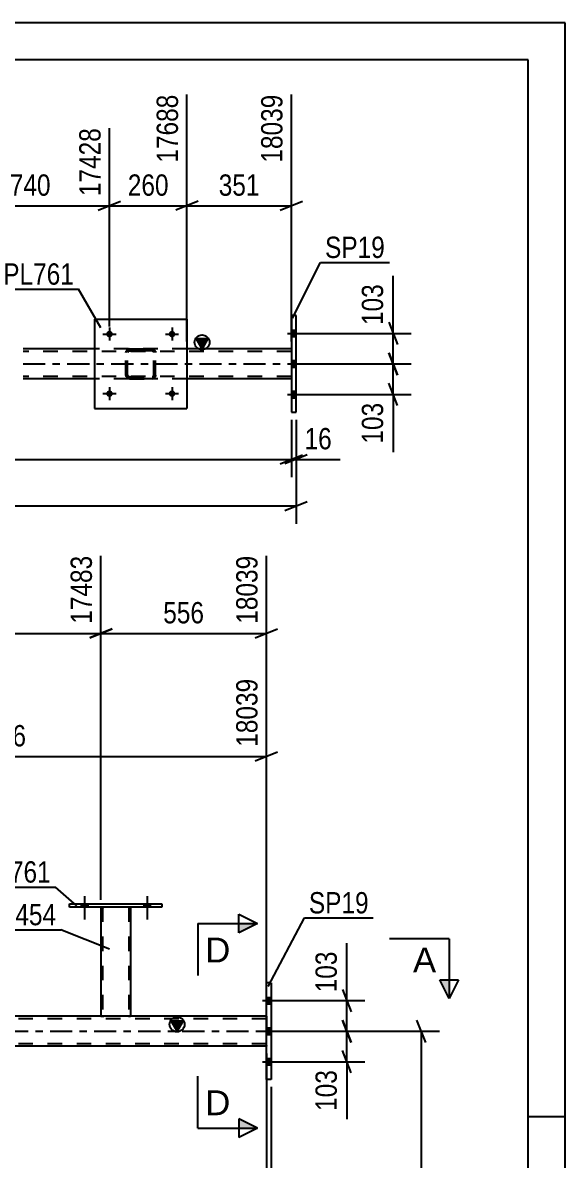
# Model space of a CAD drawing. Header units: millimetres. Extents: x 0 to 841, y 0 to 594.
# Drawn here: x 768.1 to 841, y 441.2 to 594 of the extents above; entities that cross this region are included whole.
import ezdxf

# ---------------------------------------------------------------- set-up
doc = ezdxf.new("R2010")
doc.units = ezdxf.units.MM
doc.linetypes.add('DXK_LINE_DOT2', pattern=[3.9198, 1.9599, -1.9599])
doc.linetypes.add('DXK_LINE_DOT3', pattern=[5.9187, 2.979, -0.9799, 0.9799, -0.9799])
doc.styles.add('Arial', font='ARIAL.TTF', dxfattribs={"height": 0.2})
doc.styles.add('Arial Narrow', font='ARIALN.TTF', dxfattribs={"height": 0.2})

# ---------------------------------------------------------------- blocks, each defined once
blk = doc.blocks.new('Unknown-318885939-1135')
at = {"color": 5, "linetype": 'Continuous'}
for p, q in [((841, 594), (0, 594)), ((841, 0), (841, 594)), ((836, 589), (5, 589)), ((836, 5), (836, 589)), ((841, 447), (836, 447))]:
    blk.add_line(p, q, dxfattribs=at)
blk = doc.blocks.new('Part-318885939-5157 - 5128')
at = {"linetype": 'Continuous'}
blk.add_hatch(color=2, dxfattribs=at).paths.add_polyline_path([(792.22, 550.17), (791.42, 551.57), (793.02, 551.57)])
at = {"color": 2, "linetype": 'Continuous'}
for p, q in [((777.79, 550.17), (768.19, 550.17)), ((804.22, 550.17), (790.19, 550.17)), ((792.22, 550.17), (791.42, 551.57)), ((791.42, 551.57), (793.02, 551.57)), ((793.02, 551.57), (792.22, 550.17)), ((777.79, 546.17), (768.19, 546.17)), ((804.22, 546.17), (790.19, 546.17))]:
    blk.add_line(p, q, dxfattribs=at)
at = {"color": 7, "linetype": 'DXK_LINE_DOT2'}
for p, q in [((790.19, 550.17), (777.79, 550.17)), ((804.22, 550.17), (804.22, 546.17)), ((804.22, 549.85), (768.19, 549.85)), ((804.22, 546.49), (768.19, 546.49)), ((790.19, 546.17), (777.79, 546.17))]:
    blk.add_line(p, q, dxfattribs=at)
at = {"color": 7, "linetype": 'DXK_LINE_DOT3'}
blk.add_line((768.19, 548.17), (804.22, 548.17), dxfattribs=at)
at = {"color": 2, "linetype": 'Continuous'}
blk.add_circle((792.22, 551.07), 1, dxfattribs=at)
blk = doc.blocks.new('Bolt-318885939-5196 - 5128')
at = {"linetype": 'Continuous'}
for points in [[(804.86, 551.83), (804.86, 552.71), (804.22, 552.71), (804.22, 551.83)], [(804.86, 551.83), (804.86, 552.71), (804.22, 552.71), (804.22, 551.83)], [(804.86, 551.83), (804.86, 552.71), (804.22, 552.71), (804.22, 551.83)], [(804.86, 547.73), (804.86, 548.61), (804.22, 548.61), (804.22, 547.73)], [(804.86, 547.73), (804.86, 548.61), (804.22, 548.61), (804.22, 547.73)], [(804.86, 543.63), (804.86, 544.51), (804.22, 544.51), (804.22, 543.63)], [(804.86, 543.63), (804.86, 544.51), (804.22, 544.51), (804.22, 543.63)], [(804.86, 543.63), (804.86, 544.51), (804.22, 544.51), (804.22, 543.63)]]:
    blk.add_hatch(color=1, dxfattribs=at).paths.add_polyline_path(points)
at = {"color": 1, "linetype": 'Continuous'}
for p, q in [((803.7, 552.27), (807.02, 552.27)), ((803.7, 552.27), (807.02, 552.27)), ((803.7, 552.27), (807.02, 552.27)), ((804.22, 552.71), (804.86, 552.71)), ((804.22, 552.71), (804.86, 552.71)), ((804.22, 552.71), (804.86, 552.71)), ((804.22, 551.83), (804.86, 551.83)), ((804.22, 551.83), (804.86, 551.83)), ((804.22, 551.83), (804.86, 551.83)), ((803.7, 548.17), (807.02, 548.17)), ((803.7, 548.17), (807.02, 548.17)), ((804.22, 548.61), (804.86, 548.61)), ((804.22, 548.61), (804.86, 548.61)), ((804.22, 547.73), (804.86, 547.73)), ((804.22, 547.73), (804.86, 547.73)), ((803.7, 544.07), (807.02, 544.07)), ((803.7, 544.07), (807.02, 544.07)), ((803.7, 544.07), (807.02, 544.07)), ((804.22, 544.51), (804.86, 544.51)), ((804.22, 544.51), (804.86, 544.51)), ((804.22, 544.51), (804.86, 544.51)), ((804.22, 543.63), (804.86, 543.63)), ((804.22, 543.63), (804.86, 543.63)), ((804.22, 543.63), (804.86, 543.63))]:
    blk.add_line(p, q, dxfattribs=at)
blk = doc.blocks.new('Part-318885939-5249 - 5128')
at = {"color": 2, "linetype": 'Continuous'}
for p, q in [((804.86, 554.67), (804.22, 554.67)), ((804.22, 554.67), (804.22, 541.67)), ((804.86, 541.67), (804.86, 554.67)), ((804.22, 541.67), (804.86, 541.67))]:
    blk.add_line(p, q, dxfattribs=at)
blk = doc.blocks.new('Part-318885939-5337 - 5128')
at = {"color": 2, "linetype": 'Continuous'}
for p, q in [((777.79, 554.17), (777.79, 542.17)), ((777.79, 554.17), (790.19, 554.17)), ((790.19, 554.17), (790.19, 542.17)), ((777.79, 542.17), (790.19, 542.17))]:
    blk.add_line(p, q, dxfattribs=at)
blk = doc.blocks.new('Part-318885939-5338 - 5128')
at = {"color": 7, "linetype": 'DXK_LINE_DOT2'}
for p, q in [((782.29, 550.13), (782.47, 550.17)), ((782.47, 550.17), (782.29, 550.13)), ((782.47, 550.17), (785.51, 550.17)), ((782.47, 550.17), (782.47, 550.17)), ((782.47, 550.17), (785.51, 550.17)), ((785.51, 550.17), (785.51, 550.17)), ((785.51, 550.17), (785.69, 550.13)), ((785.69, 550.13), (785.51, 550.17)), ((781.99, 549.69), (782.03, 549.87)), ((782.03, 549.87), (781.99, 549.69)), ((781.99, 546.65), (781.99, 549.69)), ((782.23, 549.69), (782.25, 549.78)), ((782.25, 549.78), (782.23, 549.69)), ((782.23, 546.65), (782.23, 549.69)), ((782.25, 549.78), (782.3, 549.86)), ((782.3, 549.86), (782.25, 549.78)), ((782.3, 549.86), (782.38, 549.91)), ((782.38, 549.91), (782.3, 549.86)), ((782.38, 549.91), (782.47, 549.93)), ((782.47, 549.93), (782.38, 549.91)), ((782.47, 549.93), (785.51, 549.93)), ((782.47, 549.93), (782.47, 549.93)), ((785.51, 549.93), (782.47, 549.93)), ((785.51, 549.93), (785.51, 549.93)), ((785.51, 549.93), (785.6, 549.91)), ((785.6, 549.91), (785.51, 549.93)), ((785.6, 549.91), (785.68, 549.86)), ((785.68, 549.86), (785.6, 549.91)), ((785.68, 549.86), (785.73, 549.78)), ((785.73, 549.78), (785.68, 549.86)), ((785.73, 549.78), (785.75, 549.69)), ((785.75, 549.69), (785.73, 549.78)), ((785.75, 546.65), (785.75, 549.69)), ((785.95, 549.87), (785.99, 549.69)), ((785.99, 549.69), (785.95, 549.87)), ((785.99, 546.65), (785.99, 549.69)), ((782.03, 546.46), (781.99, 546.65)), ((781.99, 546.65), (782.03, 546.46)), ((782.25, 546.55), (782.23, 546.65)), ((782.23, 546.65), (782.25, 546.55)), ((782.3, 546.48), (782.25, 546.55)), ((782.25, 546.55), (782.3, 546.48)), ((782.47, 546.17), (782.29, 546.2)), ((782.29, 546.2), (782.47, 546.17)), ((782.38, 546.42), (782.3, 546.48)), ((782.3, 546.48), (782.38, 546.42)), ((782.47, 546.41), (782.38, 546.42)), ((782.38, 546.42), (782.47, 546.41)), ((782.47, 546.41), (785.51, 546.41)), ((782.47, 546.41), (782.47, 546.41)), ((782.47, 546.41), (785.51, 546.41)), ((782.47, 546.17), (785.51, 546.17)), ((782.47, 546.17), (782.47, 546.17)), ((782.47, 546.17), (785.51, 546.17)), ((785.6, 546.42), (785.51, 546.41)), ((785.51, 546.41), (785.6, 546.42)), ((785.51, 546.41), (785.51, 546.41)), ((785.69, 546.2), (785.51, 546.17)), ((785.51, 546.17), (785.69, 546.2)), ((785.51, 546.17), (785.51, 546.17)), ((785.68, 546.48), (785.6, 546.42)), ((785.6, 546.42), (785.68, 546.48)), ((785.73, 546.55), (785.68, 546.48)), ((785.68, 546.48), (785.73, 546.55)), ((785.75, 546.65), (785.73, 546.55)), ((785.73, 546.55), (785.75, 546.65)), ((785.99, 546.65), (785.95, 546.46)), ((785.95, 546.46), (785.99, 546.65))]:
    blk.add_line(p, q, dxfattribs=at)
at = {"color": 7, "linetype": 'DXK_LINE_DOT3'}
blk.add_line((783.99, 548.17), (783.99, 548.17), dxfattribs=at)
at = {"color": 7, "linetype": 'DXK_LINE_DOT2'}
for centre, start, end in [((782.47, 549.69), 112.5, 157.5), ((782.47, 549.69), 112.5, 157.5), ((785.51, 549.69), 22.5, 67.5), ((785.51, 549.69), 22.5, 67.5), ((782.47, 546.65), 202.5, 247.5), ((782.47, 546.65), 202.5, 247.5), ((785.51, 546.65), 292.5, 337.5), ((785.51, 546.65), 292.5, 337.5)]:
    blk.add_arc(centre, 0.48, start, end, dxfattribs=at)
blk = doc.blocks.new('Bolt-318885939-5358 - 5128')
at = {"linetype": 'Continuous'}
for points in [[(780.23, 552.17, -1), (779.35, 552.17, -1)], [(788.63, 552.17, -1), (787.75, 552.17, -1)]]:
    blk.add_hatch(color=1, dxfattribs=at).paths.add_polyline_path(points)
at = {"color": 1, "linetype": 'Continuous'}
for p, q in [((778.91, 552.17), (780.67, 552.17)), ((779.79, 553.05), (779.79, 551.29)), ((787.31, 552.17), (789.07, 552.17)), ((788.19, 553.05), (788.19, 551.29))]:
    blk.add_line(p, q, dxfattribs=at)
blk = doc.blocks.new('Bolt-318885939-5359 - 5128')
at = {"linetype": 'Continuous'}
for points in [[(780.23, 544.17, -1), (779.35, 544.17, -1)], [(788.63, 544.17, -1), (787.75, 544.17, -1)]]:
    blk.add_hatch(color=1, dxfattribs=at).paths.add_polyline_path(points)
at = {"color": 1, "linetype": 'Continuous'}
for p, q in [((778.91, 544.17), (780.67, 544.17)), ((779.79, 545.05), (779.79, 543.29)), ((787.31, 544.17), (789.07, 544.17)), ((788.19, 545.05), (788.19, 543.29))]:
    blk.add_line(p, q, dxfattribs=at)
blk = doc.blocks.new('Bolt-318885939-3668 - 3359')
at = {"linetype": 'Continuous'}
for points in [[(801.51, 462.18), (801.51, 463.06), (800.87, 463.06), (800.87, 462.18)], [(801.51, 462.18), (801.51, 463.06), (800.87, 463.06), (800.87, 462.18)], [(801.51, 462.18), (801.51, 463.06), (800.87, 463.06), (800.87, 462.18)], [(801.51, 458.08), (801.51, 458.96), (800.87, 458.96), (800.87, 458.08)], [(801.51, 458.08), (801.51, 458.96), (800.87, 458.96), (800.87, 458.08)], [(801.51, 453.98), (801.51, 454.86), (800.87, 454.86), (800.87, 453.98)], [(801.51, 453.98), (801.51, 454.86), (800.87, 454.86), (800.87, 453.98)], [(801.51, 453.98), (801.51, 454.86), (800.87, 454.86), (800.87, 453.98)]]:
    blk.add_hatch(color=1, dxfattribs=at).paths.add_polyline_path(points)
at = {"color": 1, "linetype": 'Continuous'}
for p, q in [((800.87, 463.06), (801.51, 463.06)), ((800.87, 463.06), (801.51, 463.06)), ((800.87, 463.06), (801.51, 463.06)), ((800.35, 462.62), (803.67, 462.62)), ((800.35, 462.62), (803.67, 462.62)), ((800.35, 462.62), (803.67, 462.62)), ((800.87, 462.18), (801.51, 462.18)), ((800.87, 462.18), (801.51, 462.18)), ((800.87, 462.18), (801.51, 462.18)), ((800.35, 458.52), (803.67, 458.52)), ((800.35, 458.52), (803.67, 458.52)), ((800.87, 458.96), (801.51, 458.96)), ((800.87, 458.96), (801.51, 458.96)), ((800.87, 458.08), (801.51, 458.08)), ((800.87, 458.08), (801.51, 458.08)), ((800.35, 454.42), (803.67, 454.42)), ((800.35, 454.42), (803.67, 454.42)), ((800.35, 454.42), (803.67, 454.42)), ((800.87, 454.86), (801.51, 454.86)), ((800.87, 454.86), (801.51, 454.86)), ((800.87, 454.86), (801.51, 454.86)), ((800.87, 453.98), (801.51, 453.98)), ((800.87, 453.98), (801.51, 453.98)), ((800.87, 453.98), (801.51, 453.98))]:
    blk.add_line(p, q, dxfattribs=at)
blk = doc.blocks.new('Part-318885939-3635 - 3359')
at = {"color": 2, "linetype": 'Continuous'}
for p, q in [((774.43, 475.64), (786.83, 475.64)), ((774.43, 475.16), (774.43, 475.64)), ((786.83, 475.64), (786.83, 475.16)), ((786.83, 475.16), (774.43, 475.16))]:
    blk.add_line(p, q, dxfattribs=at)
blk = doc.blocks.new('Bolt-318885939-3518 - 3359')
at = {"linetype": 'Continuous'}
for points in [[(775.99, 475.16), (776.87, 475.16), (776.87, 475.64), (775.99, 475.64)], [(784.39, 475.16), (785.27, 475.16), (785.27, 475.64), (784.39, 475.64)]]:
    blk.add_hatch(color=1, dxfattribs=at).paths.add_polyline_path(points)
at = {"color": 1, "linetype": 'Continuous'}
for p, q in [((775.99, 475.64), (775.99, 475.16)), ((776.43, 476.64), (776.43, 473.52)), ((776.87, 475.64), (776.87, 475.16)), ((784.39, 475.64), (784.39, 475.16)), ((784.83, 476.64), (784.83, 473.52)), ((785.27, 475.64), (785.27, 475.16))]:
    blk.add_line(p, q, dxfattribs=at)
blk = doc.blocks.new('Bolt-318885939-3519 - 3359')
at = {"linetype": 'Continuous'}
for points in [[(775.99, 475.16), (776.87, 475.16), (776.87, 475.64), (775.99, 475.64)], [(784.39, 475.16), (785.27, 475.16), (785.27, 475.64), (784.39, 475.64)]]:
    blk.add_hatch(color=1, dxfattribs=at).paths.add_polyline_path(points)
at = {"color": 1, "linetype": 'Continuous'}
for p, q in [((775.99, 475.64), (775.99, 475.16)), ((776.43, 476.64), (776.43, 473.52)), ((776.87, 475.64), (776.87, 475.16)), ((784.39, 475.64), (784.39, 475.16)), ((784.83, 476.64), (784.83, 473.52)), ((785.27, 475.64), (785.27, 475.16))]:
    blk.add_line(p, q, dxfattribs=at)
blk = doc.blocks.new('Part-318885939-3566 - 3359')
at = {"color": 2, "linetype": 'Continuous'}
for p, q in [((801.51, 465.02), (800.87, 465.02)), ((800.87, 452.02), (800.87, 465.02)), ((801.51, 465.02), (801.51, 452.02)), ((801.51, 452.02), (800.87, 452.02))]:
    blk.add_line(p, q, dxfattribs=at)
blk = doc.blocks.new('Part-318885939-3640 - 3359')
at = {"color": 2, "linetype": 'Continuous'}
for p, q in [((778.63, 475.16), (778.63, 460.52)), ((782.63, 475.16), (782.63, 460.52)), ((778.67, 460.52), (778.63, 460.52)), ((778.78, 460.52), (778.67, 460.52)), ((778.93, 460.52), (778.78, 460.52)), ((782.34, 460.52), (778.93, 460.52)), ((782.49, 460.52), (782.34, 460.52)), ((782.6, 460.52), (782.49, 460.52)), ((782.63, 460.52), (782.6, 460.52))]:
    blk.add_line(p, q, dxfattribs=at)
at = {"color": 7, "linetype": 'DXK_LINE_DOT2'}
for p, q in [((778.63, 475.16), (778.63, 475.16)), ((778.63, 475.16), (778.63, 475.16)), ((778.63, 475.16), (778.63, 475.16)), ((778.67, 475.16), (778.63, 475.16)), ((778.63, 475.16), (778.67, 475.16)), ((778.78, 475.16), (778.67, 475.16)), ((778.67, 475.16), (778.78, 475.16)), ((778.93, 475.16), (778.78, 475.16)), ((778.78, 475.16), (778.93, 475.16)), ((778.87, 475.16), (778.87, 475.16)), ((778.87, 475.16), (778.87, 460.52)), ((778.89, 475.16), (778.87, 475.16)), ((778.87, 475.16), (778.89, 475.16)), ((778.95, 475.16), (778.89, 475.16)), ((778.89, 475.16), (778.95, 475.16)), ((782.34, 475.16), (778.93, 475.16)), ((782.34, 475.16), (778.93, 475.16)), ((782.25, 475.16), (778.95, 475.16)), ((778.95, 475.16), (779.02, 475.16)), ((782.32, 475.16), (779.02, 475.16)), ((782.32, 475.16), (782.25, 475.16)), ((782.38, 475.16), (782.32, 475.16)), ((782.32, 475.16), (782.38, 475.16)), ((782.34, 475.16), (782.49, 475.16)), ((782.49, 475.16), (782.34, 475.16)), ((782.39, 475.16), (782.38, 475.16)), ((782.38, 475.16), (782.39, 475.16)), ((782.39, 475.16), (782.39, 475.16)), ((782.39, 475.16), (782.39, 460.52)), ((782.49, 475.16), (782.6, 475.16)), ((782.6, 475.16), (782.49, 475.16)), ((782.6, 475.16), (782.63, 475.16)), ((782.63, 475.16), (782.6, 475.16)), ((782.63, 475.16), (782.63, 475.16)), ((782.63, 475.16), (782.63, 475.16)), ((782.63, 475.16), (782.63, 475.16)), ((778.63, 460.52), (778.67, 460.52)), ((778.67, 460.52), (778.78, 460.52)), ((778.78, 460.52), (778.93, 460.52)), ((778.89, 460.52), (778.87, 460.52)), ((778.87, 460.52), (778.89, 460.52)), ((778.95, 460.52), (778.89, 460.52)), ((778.89, 460.52), (778.95, 460.52)), ((782.34, 460.52), (778.93, 460.52)), ((782.25, 460.52), (778.95, 460.52)), ((778.95, 460.52), (779.02, 460.52)), ((782.38, 460.52), (779.02, 460.52)), ((782.32, 460.52), (782.25, 460.52)), ((782.38, 460.52), (782.32, 460.52)), ((782.34, 460.52), (782.49, 460.52)), ((782.39, 460.52), (782.38, 460.52)), ((782.38, 460.52), (782.39, 460.52)), ((782.49, 460.52), (782.6, 460.52)), ((782.6, 460.52), (782.63, 460.52))]:
    blk.add_line(p, q, dxfattribs=at)
blk = doc.blocks.new('Part-318885939-3751 - 3359')
at = {"linetype": 'Continuous'}
blk.add_hatch(color=2, dxfattribs=at).paths.add_polyline_path([(788.87, 458.52), (788.07, 459.92), (789.67, 459.92)])
at = {"color": 7, "linetype": 'DXK_LINE_DOT2'}
for p, q in [((800.87, 460.2), (79.32, 460.2)), ((782.63, 460.52), (778.63, 460.52)), ((800.87, 460.52), (800.87, 456.52)), ((800.87, 456.84), (79.32, 456.84))]:
    blk.add_line(p, q, dxfattribs=at)
at = {"color": 2, "linetype": 'Continuous'}
for p, q in [((778.63, 460.52), (742.64, 460.52)), ((800.87, 460.52), (782.63, 460.52)), ((788.87, 458.52), (788.07, 459.92)), ((788.07, 459.92), (789.67, 459.92)), ((789.67, 459.92), (788.87, 458.52)), ((800.87, 456.52), (733.26, 456.52))]:
    blk.add_line(p, q, dxfattribs=at)
at = {"color": 7, "linetype": 'DXK_LINE_DOT3'}
blk.add_line((79.32, 458.52), (800.87, 458.52), dxfattribs=at)
at = {"color": 2, "linetype": 'Continuous'}
blk.add_circle((788.87, 459.42), 1, dxfattribs=at)
blk = doc.blocks.new('StraightDimension-318885939-9097 - 5128')
at = {"color": 7, "linetype": 'Continuous'}
for p, q in [((804.22, 540.67), (804.22, 532.94)), ((90.98, 535.34), (804.22, 535.34)), ((802.72, 534.74), (805.72, 535.94))]:
    blk.add_line(p, q, dxfattribs=at)
blk = doc.blocks.new('StraightDimension-318885939-22539 - 5128')
at = {"color": 7, "linetype": 'Continuous'}
for p, q in [((790.19, 551.17), (790.19, 584.35)), ((804.22, 551.17), (804.22, 584.35)), ((791.69, 570.01), (788.69, 568.81)), ((790.19, 569.41), (804.22, 569.41)), ((802.72, 568.81), (805.72, 570.01))]:
    blk.add_line(p, q, dxfattribs=at)
at = {"color": 0}
blk.add_wipeout([(800.55, 570.16), (800.55, 574.36), (793.86, 574.36), (793.86, 570.16)], dxfattribs=at)
at = {"color": 3, "style": 'Arial Narrow'}
blk.add_text('351', height=2.863, dxfattribs=at).set_placement((794.46, 570.76))
at = {"color": 0, "linetype": 'Continuous'}
blk.add_wipeout([(803.62, 584.95), (799.42, 584.95), (799.42, 574.61), (803.62, 574.61)], dxfattribs=at)
at = {"color": 3, "linetype": 'Continuous', "style": 'Arial Narrow'}
blk.add_text('18039', height=2.863, rotation=90.0002, dxfattribs=at).set_placement((803.02, 575.21))
blk = doc.blocks.new('StraightDimension-318885939-9096 - 5128')
at = {"color": 7, "linetype": 'Continuous'}
for p, q in [((804.22, 540.67), (804.22, 532.94)), ((804.86, 540.67), (804.86, 532.94)), ((802.72, 534.74), (805.72, 535.94)), ((806.36, 535.94), (803.36, 534.74)), ((804.22, 535.34), (804.86, 535.34))]:
    blk.add_line(p, q, dxfattribs=at)
at = {"color": 0}
blk.add_wipeout([(810.24, 536.09), (810.24, 540.29), (805.39, 540.29), (805.39, 536.09)], dxfattribs=at)
at = {"color": 7, "linetype": 'Continuous'}
blk.add_line((804.86, 535.34), (810.77, 535.34), dxfattribs=at)
blk.add_line((804.86, 535.34), (810.77, 535.34), dxfattribs=at)
at = {"color": 3, "style": 'Arial Narrow'}
blk.add_text('16', height=2.863, dxfattribs=at).set_placement((805.99, 536.69))
blk = doc.blocks.new('StraightDimension-318885939-5534 - 5128')
at = {"color": 7, "linetype": 'Continuous'}
for p, q in [((817.29, 553.77), (818.49, 550.77)), ((806.44, 552.27), (820.29, 552.27)), ((817.89, 548.17), (817.89, 552.27)), ((818.49, 546.67), (817.29, 549.67)), ((806.44, 548.17), (820.29, 548.17))]:
    blk.add_line(p, q, dxfattribs=at)
at = {"color": 0}
blk.add_wipeout([(817.14, 559.48), (812.94, 559.48), (812.94, 552.79), (817.14, 552.79)], dxfattribs=at)
at = {"color": 7, "linetype": 'Continuous'}
blk.add_line((817.89, 552.27), (817.89, 560), dxfattribs=at)
blk.add_line((817.89, 552.27), (817.89, 560), dxfattribs=at)
at = {"color": 3, "style": 'Arial Narrow'}
blk.add_text('103', height=2.863, rotation=90.0002, dxfattribs=at).set_placement((816.54, 553.39))
blk = doc.blocks.new('StraightDimension-318885939-5544 - 5128')
at = {"color": 7, "linetype": 'Continuous'}
for p, q in [((817.29, 549.67), (818.49, 546.67)), ((806.44, 548.17), (820.29, 548.17)), ((817.89, 544.07), (817.89, 548.17)), ((806.44, 544.07), (820.29, 544.07)), ((818.49, 542.57), (817.29, 545.57))]:
    blk.add_line(p, q, dxfattribs=at)
at = {"color": 0}
blk.add_wipeout([(817.14, 543.54), (812.94, 543.54), (812.94, 536.86), (817.14, 536.86)], dxfattribs=at)
at = {"color": 7, "linetype": 'Continuous'}
blk.add_line((817.89, 544.07), (817.89, 536.33), dxfattribs=at)
blk.add_line((817.89, 544.07), (817.89, 536.33), dxfattribs=at)
at = {"color": 3, "style": 'Arial Narrow'}
blk.add_text('103', height=2.863, rotation=90.0002, dxfattribs=at).set_placement((816.54, 537.46))
blk = doc.blocks.new('StraightDimension-318885939-6133 - 5128')
at = {"color": 7, "linetype": 'Continuous'}
for p, q in [((804.86, 540.67), (804.86, 526.68)), ((90.34, 529.08), (804.86, 529.08)), ((803.36, 528.48), (806.36, 529.68))]:
    blk.add_line(p, q, dxfattribs=at)
blk = doc.blocks.new('StraightDimension-318885939-22540 - 5128')
at = {"color": 7, "linetype": 'Continuous'}
for p, q in [((790.19, 551.17), (790.19, 584.35)), ((779.79, 553.17), (779.79, 579.85)), ((778.29, 568.81), (781.29, 570.01)), ((779.79, 569.41), (790.19, 569.41)), ((791.69, 570.01), (788.69, 568.81))]:
    blk.add_line(p, q, dxfattribs=at)
at = {"color": 0}
blk.add_wipeout([(788.33, 570.16), (788.33, 574.36), (781.65, 574.36), (781.65, 570.16)], dxfattribs=at)
at = {"color": 3, "style": 'Arial Narrow'}
blk.add_text('260', height=2.863, dxfattribs=at).set_placement((782.25, 570.76))
at = {"color": 0, "linetype": 'Continuous'}
blk.add_wipeout([(789.59, 584.95), (785.39, 584.95), (785.39, 574.61), (789.59, 574.61)], dxfattribs=at)
at = {"color": 3, "linetype": 'Continuous', "style": 'Arial Narrow'}
blk.add_text('17688', height=2.863, rotation=90.0002, dxfattribs=at).set_placement((788.99, 575.21))
blk = doc.blocks.new('StraightDimension-318885939-22541 - 5128')
at = {"color": 7, "linetype": 'Continuous'}
for p, q in [((758.49, 551.17), (758.49, 584.35)), ((779.79, 553.17), (779.79, 579.85)), ((759.99, 570.01), (756.99, 568.81)), ((758.49, 569.41), (779.79, 569.41)), ((778.29, 568.81), (781.29, 570.01))]:
    blk.add_line(p, q, dxfattribs=at)
at = {"color": 0, "linetype": 'Continuous'}
blk.add_wipeout([(779.19, 580.45), (774.99, 580.45), (774.99, 570.11), (779.19, 570.11)], dxfattribs=at)
at = {"color": 0}
blk.add_wipeout([(772.48, 570.16), (772.48, 574.36), (765.8, 574.36), (765.8, 570.16)], dxfattribs=at)
at = {"color": 3, "linetype": 'Continuous', "style": 'Arial Narrow'}
blk.add_text('17428', height=2.863, rotation=90.0002, dxfattribs=at).set_placement((778.59, 570.71))
at = {"color": 3, "style": 'Arial Narrow'}
blk.add_text('740', height=2.863, dxfattribs=at).set_placement((766.4, 570.76))
blk = doc.blocks.new('StraightDimension-318885939-4234 - 3359')
at = {"color": 7, "linetype": 'Continuous'}
for p, q in [((811.07, 460.02), (812.27, 457.02)), ((802.87, 458.52), (814.07, 458.52)), ((811.67, 454.42), (811.67, 458.52)), ((812.27, 452.92), (811.07, 455.92)), ((802.87, 454.42), (814.07, 454.42))]:
    blk.add_line(p, q, dxfattribs=at)
at = {"color": 0}
blk.add_wipeout([(810.92, 453.89), (806.72, 453.89), (806.72, 447.21), (810.92, 447.21)], dxfattribs=at)
at = {"color": 7, "linetype": 'Continuous'}
blk.add_line((811.67, 454.42), (811.67, 446.68), dxfattribs=at)
blk.add_line((811.67, 454.42), (811.67, 446.68), dxfattribs=at)
at = {"color": 3, "style": 'Arial Narrow'}
blk.add_text('103', height=2.863, rotation=90.0002, dxfattribs=at).set_placement((810.32, 447.81))
blk = doc.blocks.new('StraightDimension-318885939-24627 - 3359')
at = {"color": 7, "linetype": 'Continuous'}
for p, q in [((738.64, 476.16), (738.64, 522.4)), ((778.63, 476.16), (778.63, 522.4)), ((740.14, 512.56), (737.14, 511.36)), ((738.64, 511.96), (778.63, 511.96)), ((777.13, 511.36), (780.13, 512.56))]:
    blk.add_line(p, q, dxfattribs=at)
at = {"color": 0, "linetype": 'Continuous'}
blk.add_wipeout([(778.03, 523), (773.83, 523), (773.83, 512.66), (778.03, 512.66)], dxfattribs=at)
at = {"color": 0}
blk.add_wipeout([(762.89, 512.71), (762.89, 516.91), (754.38, 516.91), (754.38, 512.71)], dxfattribs=at)
at = {"color": 3, "linetype": 'Continuous', "style": 'Arial Narrow'}
blk.add_text('17483', height=2.863, rotation=90.0002, dxfattribs=at).set_placement((777.43, 513.26))
at = {"color": 3, "style": 'Arial Narrow'}
blk.add_text('1000', height=2.863, dxfattribs=at).set_placement((754.98, 513.31))
blk = doc.blocks.new('StraightDimension-318885939-4932 - 3359')
at = {"color": 7, "linetype": 'Continuous'}
for p, q in [((729.01, 457.52), (729.01, 505.87)), ((800.87, 461.52), (800.87, 505.87)), ((730.51, 496.03), (727.51, 494.83)), ((729.01, 495.43), (800.87, 495.43)), ((799.37, 494.83), (802.37, 496.03))]:
    blk.add_line(p, q, dxfattribs=at)
at = {"color": 0, "linetype": 'Continuous'}
blk.add_wipeout([(800.27, 506.47), (796.07, 506.47), (796.07, 496.13), (800.27, 496.13)], dxfattribs=at)
at = {"color": 0}
blk.add_wipeout([(769.19, 496.18), (769.19, 500.38), (760.68, 500.38), (760.68, 496.18)], dxfattribs=at)
at = {"color": 3, "linetype": 'Continuous', "style": 'Arial Narrow'}
blk.add_text('18039', height=2.863, rotation=90.0002, dxfattribs=at).set_placement((799.67, 496.73))
at = {"color": 3, "style": 'Arial Narrow'}
blk.add_text('1796', height=2.863, dxfattribs=at).set_placement((761.28, 496.78))
blk = doc.blocks.new('StraightDimension-318885939-4304 - 3359')
at = {"color": 7, "linetype": 'Continuous'}
for p, q in [((822.29, 457.02), (821.09, 460.02)), ((802.51, 458.52), (824.09, 458.52)), ((821.69, 332.66), (821.69, 458.52)), ((821.09, 334.16), (822.29, 331.16)), ((756.25, 332.66), (824.09, 332.66))]:
    blk.add_line(p, q, dxfattribs=at)
at = {"color": 0}
blk.add_wipeout([(820.94, 399.84), (816.74, 399.84), (816.74, 391.33), (820.94, 391.33)], dxfattribs=at)
at = {"color": 3, "style": 'Arial Narrow'}
blk.add_text('3147', height=2.863, rotation=90.0002, dxfattribs=at).set_placement((820.34, 391.93))
blk = doc.blocks.new('StraightDimension-318885939-4244 - 3359')
at = {"color": 7, "linetype": 'Continuous'}
for p, q in [((811.07, 464.12), (812.27, 461.12)), ((803.01, 462.62), (814.07, 462.62)), ((811.67, 458.52), (811.67, 462.62)), ((812.27, 457.02), (811.07, 460.02)), ((802.87, 458.52), (814.07, 458.52))]:
    blk.add_line(p, q, dxfattribs=at)
at = {"color": 0}
blk.add_wipeout([(810.92, 469.83), (806.72, 469.83), (806.72, 463.14), (810.92, 463.14)], dxfattribs=at)
at = {"color": 7, "linetype": 'Continuous'}
blk.add_line((811.67, 462.62), (811.67, 470.35), dxfattribs=at)
blk.add_line((811.67, 462.62), (811.67, 470.35), dxfattribs=at)
at = {"color": 3, "style": 'Arial Narrow'}
blk.add_text('103', height=2.863, rotation=90.0002, dxfattribs=at).set_placement((810.32, 463.74))
blk = doc.blocks.new('StraightDimension-318885939-4293 - 3359')
at = {"color": 7, "linetype": 'Continuous'}
for p, q in [((800.87, 455.52), (800.87, 391.69)), ((754.61, 336.3), (754.61, 396.94)), ((756.11, 394.69), (753.11, 393.49)), ((799.37, 393.49), (802.37, 394.69)), ((754.61, 394.09), (800.87, 394.09))]:
    blk.add_line(p, q, dxfattribs=at)
at = {"color": 0}
blk.add_wipeout([(782, 394.84), (782, 399.04), (773.48, 399.04), (773.48, 394.84)], dxfattribs=at)
at = {"color": 3, "style": 'Arial Narrow'}
blk.add_text('1156', height=2.863, dxfattribs=at).set_placement((774.08, 395.44))
blk = doc.blocks.new('StraightDimension-318885939-4631 - 3359')
at = {"color": 7, "linetype": 'Continuous'}
blk.add_line((801.51, 451.02), (801.51, 292.38), dxfattribs=at)
blk = doc.blocks.new('StraightDimension-318885939-24626 - 3359')
at = {"color": 7, "linetype": 'Continuous'}
for p, q in [((778.63, 476.16), (778.63, 522.4)), ((800.87, 461.52), (800.87, 522.4)), ((780.13, 512.56), (777.13, 511.36)), ((778.63, 511.96), (800.87, 511.96)), ((799.37, 511.36), (802.37, 512.56))]:
    blk.add_line(p, q, dxfattribs=at)
at = {"color": 0, "linetype": 'Continuous'}
blk.add_wipeout([(800.27, 523), (796.07, 523), (796.07, 512.66), (800.27, 512.66)], dxfattribs=at)
at = {"color": 0}
blk.add_wipeout([(793.09, 512.71), (793.09, 516.91), (786.41, 516.91), (786.41, 512.71)], dxfattribs=at)
at = {"color": 3, "linetype": 'Continuous', "style": 'Arial Narrow'}
blk.add_text('18039', height=2.863, rotation=90.0002, dxfattribs=at).set_placement((799.67, 513.26))
at = {"color": 3, "style": 'Arial Narrow'}
blk.add_text('556', height=2.863, dxfattribs=at).set_placement((787.01, 513.31))
blk = doc.blocks.new('Mark-318885939-5245 - 5128')
at = {"color": 0}
blk.add_wipeout([(816.78, 562.4), (816.78, 565.4), (808.74, 565.4), (808.74, 562.4)], dxfattribs=at)
blk.add_wipeout([(816.78, 562.4), (816.78, 565.4), (808.74, 565.4), (808.74, 562.4)], dxfattribs=at)
at = {"color": 30, "linetype": 'Continuous'}
for p, q in [((804.37, 554.33), (808.14, 561.8)), ((808.14, 561.8), (817.38, 561.8))]:
    blk.add_line(p, q, dxfattribs=at)
at = {"color": 3, "style": 'Arial Narrow'}
blk.add_text('SP19', height=2.863, dxfattribs=at).set_placement((808.74, 562.4))
blk = doc.blocks.new('Mark-318885939-5333 - 5128')
at = {"color": 0}
blk.add_wipeout([(775.02, 558.81), (775.02, 561.81), (765.52, 561.81), (765.52, 558.81)], dxfattribs=at)
blk.add_wipeout([(775.02, 558.81), (775.02, 561.81), (765.52, 561.81), (765.52, 558.81)], dxfattribs=at)
at = {"color": 30, "linetype": 'Continuous'}
for p in [(764.92, 558.21), (778.62, 553.02)]:
    blk.add_line(p, (775.62, 558.21), dxfattribs=at)
at = {"color": 3, "style": 'Arial Narrow'}
blk.add_text('PL761', height=2.863, dxfattribs=at).set_placement((765.52, 558.81))
blk = doc.blocks.new('SectionMark-318885939-5052 - 3359')
at = {"linetype": 'Continuous'}
for points in [[(797.15, 471.75), (797.15, 473), (799.65, 473)], [(797.15, 445.48), (797.15, 446.73), (799.65, 445.48)]]:
    blk.add_hatch(color=6, dxfattribs=at).paths.add_polyline_path(points)
at = {"color": 6, "linetype": 'Continuous'}
for p, q in [((797.15, 471.75), (797.15, 474.25)), ((797.15, 474.25), (799.65, 473)), ((791.65, 473), (791.65, 466)), ((791.65, 473), (799.65, 473)), ((799.65, 473), (797.15, 471.75)), ((791.65, 445.48), (791.65, 452.48)), ((799.65, 445.48), (797.15, 446.73)), ((797.15, 446.73), (797.15, 444.23)), ((791.65, 445.48), (799.65, 445.48)), ((799.65, 445.48), (797.15, 444.23))]:
    blk.add_line(p, q, dxfattribs=at)
at = {"color": 0, "linetype": 'Continuous'}
for points in [[(796.02, 467.75), (796.02, 471.25), (792.65, 471.25), (792.65, 467.75)], [(796.02, 447.23), (796.02, 450.73), (792.65, 450.73), (792.65, 447.23)]]:
    blk.add_wipeout(points, dxfattribs=at)
at = {"color": 3, "linetype": 'Continuous', "style": 'Arial'}
for p in [(792.65, 467.75), (792.65, 447.23)]:
    blk.add_text('D', height=3.34, dxfattribs=at).set_placement(p)
blk = doc.blocks.new('Mark-318885939-3631 - 3359')
at = {"color": 0}
blk.add_wipeout([(771.92, 478.48), (771.92, 481.48), (762.41, 481.48), (762.41, 478.48)], dxfattribs=at)
blk.add_wipeout([(771.92, 478.48), (771.92, 481.48), (762.41, 481.48), (762.41, 478.48)], dxfattribs=at)
at = {"color": 30, "linetype": 'Continuous'}
for p in [(761.81, 477.88), (775.42, 475.35)]:
    blk.add_line(p, (772.52, 477.88), dxfattribs=at)
at = {"color": 3, "style": 'Arial Narrow'}
blk.add_text('PL761', height=2.863, dxfattribs=at).set_placement((762.41, 478.48))
blk = doc.blocks.new('Mark-318885939-3562 - 3359')
at = {"color": 0}
blk.add_wipeout([(814.61, 474.34), (814.61, 477.34), (806.57, 477.34), (806.57, 474.34)], dxfattribs=at)
blk.add_wipeout([(814.61, 474.34), (814.61, 477.34), (806.57, 477.34), (806.57, 474.34)], dxfattribs=at)
at = {"color": 30, "linetype": 'Continuous'}
for p, q in [((801.11, 464.53), (805.97, 473.74)), ((805.97, 473.74), (815.21, 473.74))]:
    blk.add_line(p, q, dxfattribs=at)
at = {"color": 3, "style": 'Arial Narrow'}
blk.add_text('SP19', height=2.863, dxfattribs=at).set_placement((806.57, 474.34))
blk = doc.blocks.new('Mark-318885939-3636 - 3359')
at = {"color": 0}
blk.add_wipeout([(772.64, 472.75), (772.64, 475.75), (762.59, 475.75), (762.59, 472.75)], dxfattribs=at)
blk.add_wipeout([(772.64, 472.75), (772.64, 475.75), (762.59, 475.75), (762.59, 472.75)], dxfattribs=at)
at = {"color": 30, "linetype": 'Continuous'}
for p in [(761.99, 472.15), (779.78, 469.54)]:
    blk.add_line(p, (773.24, 472.15), dxfattribs=at)
at = {"color": 3, "style": 'Arial Narrow'}
blk.add_text('M1454', height=2.863, dxfattribs=at).set_placement((762.59, 472.75))
blk = doc.blocks.new('SectionMark-318885939-5042 - 3359')
at = {"linetype": 'Continuous'}
blk.add_hatch(color=6, dxfattribs=at).paths.add_polyline_path([(824.16, 465.42), (825.41, 465.42), (825.41, 462.92)])
at = {"color": 6, "linetype": 'Continuous'}
for p, q in [((825.41, 470.92), (817.41, 470.92)), ((825.41, 470.92), (825.41, 462.92)), ((824.16, 465.42), (826.66, 465.42)), ((825.41, 462.92), (824.16, 465.42)), ((826.66, 465.42), (825.41, 462.92))]:
    blk.add_line(p, q, dxfattribs=at)
at = {"color": 0, "linetype": 'Continuous'}
blk.add_wipeout([(823.66, 466.42), (823.66, 469.92), (820.55, 469.92), (820.55, 466.42)], dxfattribs=at)
at = {"color": 3, "linetype": 'Continuous', "style": 'Arial'}
blk.add_text('A', height=3.34, dxfattribs=at).set_placement((820.55, 466.42))

msp = doc.modelspace()

# ---------------------------------------------------------------- block references
for name in ['Unknown-318885939-1135', 'Part-318885939-5337 - 5128', 'Part-318885939-5249 - 5128', 'Part-318885939-5157 - 5128', 'Bolt-318885939-5358 - 5128', 'Bolt-318885939-5196 - 5128', 'Part-318885939-5338 - 5128', 'Bolt-318885939-5359 - 5128', 'Part-318885939-3635 - 3359', 'Bolt-318885939-3518 - 3359', 'Bolt-318885939-3519 - 3359', 'Part-318885939-3640 - 3359', 'Part-318885939-3566 - 3359', 'Bolt-318885939-3668 - 3359', 'Part-318885939-3751 - 3359']:
    msp.add_blockref(name, (0, 0))

# ---------------------------------------------------------------- next in the draw order: block references
for name in ['StraightDimension-318885939-22539 - 5128', 'StraightDimension-318885939-9097 - 5128', 'StraightDimension-318885939-24627 - 3359', 'StraightDimension-318885939-4234 - 3359']:
    msp.add_blockref(name, (0, 0))

# ---------------------------------------------------------------- next in the draw order: block references
for name in ['StraightDimension-318885939-22540 - 5128', 'StraightDimension-318885939-5534 - 5128', 'StraightDimension-318885939-9096 - 5128', 'StraightDimension-318885939-4932 - 3359']:
    msp.add_blockref(name, (0, 0))

# ---------------------------------------------------------------- next in the draw order: block references
for name in ['StraightDimension-318885939-22541 - 5128', 'Mark-318885939-5245 - 5128', 'StraightDimension-318885939-5544 - 5128', 'Mark-318885939-3631 - 3359', 'StraightDimension-318885939-4304 - 3359']:
    msp.add_blockref(name, (0, 0))

# ---------------------------------------------------------------- next in the draw order: block references
for name in ['Mark-318885939-5333 - 5128', 'StraightDimension-318885939-6133 - 5128', 'StraightDimension-318885939-4244 - 3359', 'StraightDimension-318885939-4293 - 3359']:
    msp.add_blockref(name, (0, 0))

# ---------------------------------------------------------------- next in the draw order: block references
for name in ['StraightDimension-318885939-24626 - 3359', 'StraightDimension-318885939-4631 - 3359']:
    msp.add_blockref(name, (0, 0))

# ---------------------------------------------------------------- next in the draw order: block references
for name in ['Mark-318885939-3562 - 3359', 'Mark-318885939-3636 - 3359', 'SectionMark-318885939-5052 - 3359']:
    msp.add_blockref(name, (0, 0))

# ---------------------------------------------------------------- next in the draw order: block references
msp.add_blockref('SectionMark-318885939-5042 - 3359', (0, 0))

doc.saveas('drawing.dxf')
